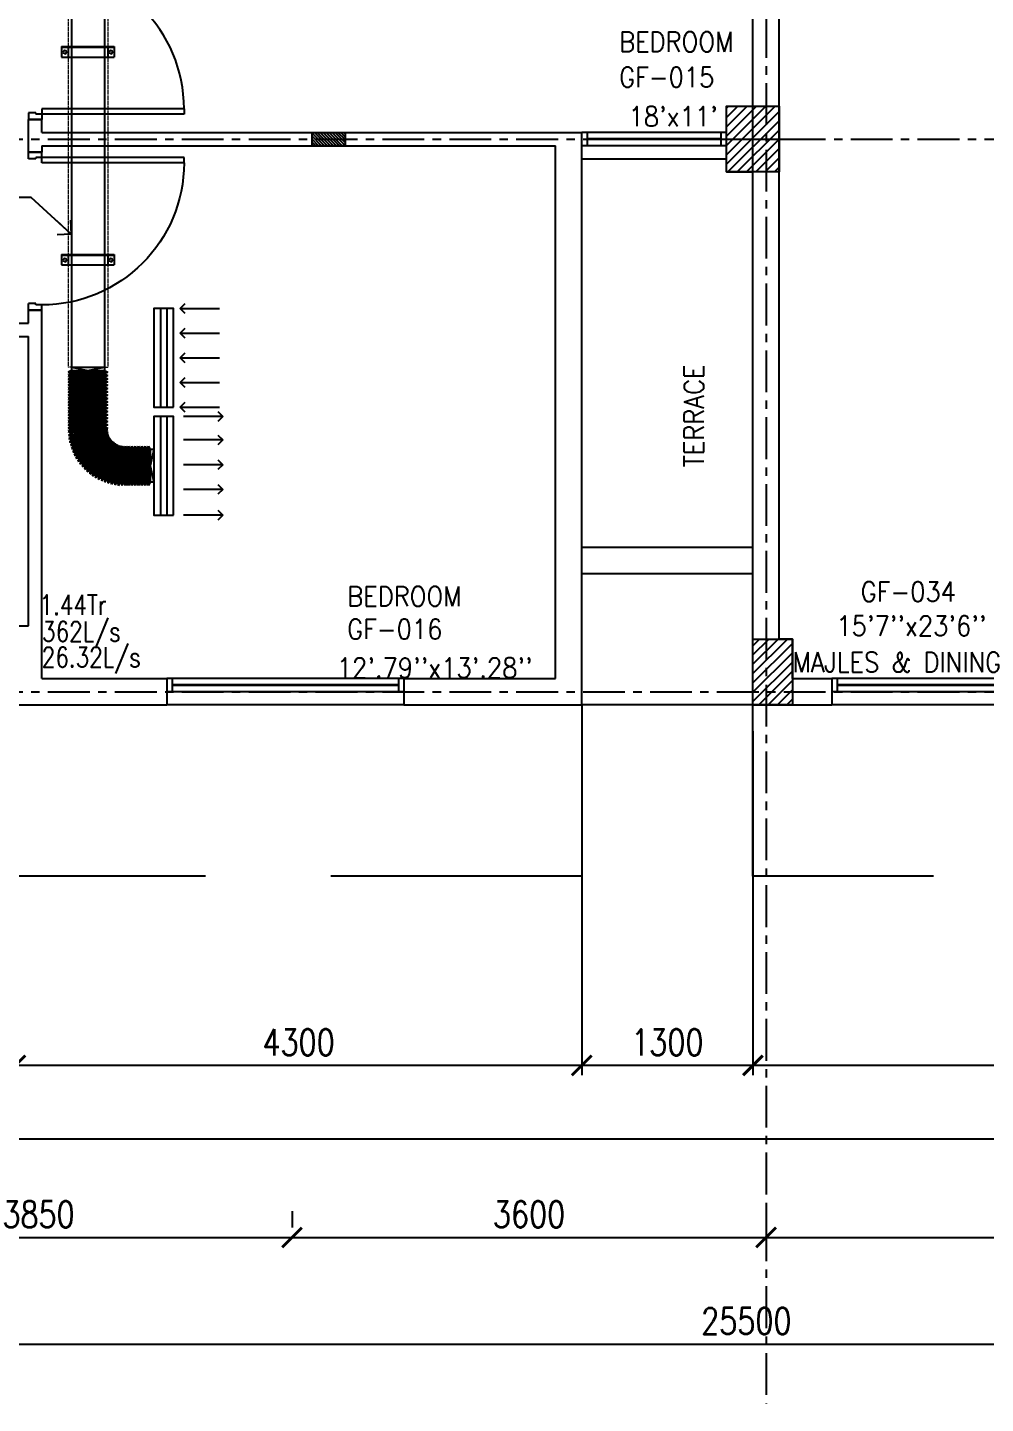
# Model space of a CAD drawing. Header units: millimetres. Extents: x -1288794 to 2153086, y -2701644 to -1428868.
# Drawn here: x 1105562 to 1112836, y -1514577 to -1504121 of the extents above; entities that cross this region are included whole.
import ezdxf

# ---------------------------------------------------------------- set-up
doc = ezdxf.new("R2010")
doc.units = ezdxf.units.MM
doc.header["$LTSCALE"] = 100
doc.header["$PDMODE"] = 34
for name, pattern in [('CENTER', [50.800000000000004, 31.75, -6.349999999999999, 6.349999999999999, -6.349999999999999]), ('DASHED2', [9.524999999999999, 6.349999999999999, -3.174999999999999]), ('HIDDEN', [9.524999999999999, 6.349999999999999, -3.174999999999999])]:
    doc.linetypes.add(name, pattern=pattern)
for name, color, linetype in [('A-ANNO-DIMS', 1, 'Continuous'), ('A-ANNO-TEXT', 8, 'Continuous'), ('A-AREA', 8, 'CENTER'), ('A-DOOR', 4, 'Continuous'), ('A-FLOR-OVHD', 4, 'DASHED2'), ('A-FLOR-SPCL', 8, 'Continuous'), ('A-GLAZ', 5, 'Continuous'), ('A-GRID', 253, 'CENTER'), ('A-WALL-FULL', 8, 'Continuous'), ('AC-HLTEXT', 100, 'Continuous'), ('AC-SAD', 3, 'Continuous'), ('AC-SAD TEXT', 3, 'Continuous'), ('AC-WALL OPENING', 1, 'Continuous'), ('M-HANGER', 30, 'Continuous'), ('RETURN GRILL RIGHT', 1, 'Continuous'), ('S-COL- HACT.', 9, 'Continuous'), ('S-COL.', 8, 'Continuous'), ('SUPPLY GRILL RIGHT', 3, 'Continuous')]:
    doc.layers.add(name, color=color, linetype=linetype)
doc.layers.add('INSULATION', color=1, linetype='Continuous', lineweight=5)
doc.styles.add('ROMANS', font='romans.shx', dxfattribs={"width": 0.8})
doc.styles.add('SIMPLEX', font='simplex.shx', dxfattribs={"width": 0.8})
doc.dimstyles.new('100 of DIM2', dxfattribs={"dimscale": 0, "dimtxt": 200, "dimasz": 150, "dimexe": 75, "dimexo": 200, "dimgap": 75, "dimtad": 1, "dimdec": 0, "dimrnd": 5, "dimzin": 0, "dimdsep": 46, "dimtxsty": 'ROMANS', "dimblk": 'ARCHTICK', "dimcen": 100, "dimclrd": 94, "dimclre": 94, "dimclrt": 2, "dimadec": 0, "dimazin": 0, "dimtfac": 1, "dimtdec": 0, "dimtofl": 0, "dimtmove": 2, "dimatfit": 3, "dimldrblk": 'OPEN90', "dimfxl": 75, "dimtolj": 1, "dimtzin": 0, "dimarcsym": 0})

# ---------------------------------------------------------------- blocks, each defined once
blk = doc.blocks.new('W-180')
for p, q in [((1800, 100.000000000007), (0, 100)), ((1800, 6.9917e-12), (0, 0)), ((40, 0), (40, 100)), ((1759.999999999854, 100.0000000000064), (1760, 7.5318e-12))]:
    blk.add_line(p, q)
at = {"linetype": 'Continuous'}
for p, q in [((1759.999999999923, 53.0000000000036), (40, 52.99999999998624)), ((1759.999999999932, 47.00000000000357), (40, 46.99999999998624))]:
    blk.add_line(p, q, dxfattribs=at)
blk = doc.blocks.new('D-120-R1')
for p, q in [((-80.00000000005821, 1180.000000000058), (-40.00000000005821, 1180.000000000058)), ((-80.00000000005821, 1180.000000000029), (-80, 100.0000000000291)), ((-40.00000000005821, 1180.000000000058), (-40, 55.0000000000291)), ((-1200, 100), (-1160, 100)), ((-1200, 100), (-1200, -5.82077e-11)), ((-1160, 100), (-1160, 54.9999999999709)), ((-1160, 54.9999999999709), (-1150, 55)), ((-1150, 55), (-1150, -5.82077e-11)), ((-80, 100.0000000000291), (0, 100.0000000000582)), ((-50, 55.0000000000291), (-40, 55.0000000000291)), ((-50, 55.0000000000291), (-50, 0)), ((-50, 0), (0, 0)), ((0, 100.0000000000582), (0, 0)), ((-1200, -5.82077e-11), (-1150, -5.82077e-11))]:
    blk.add_line(p, q)
at = {"linetype": 'Continuous'}
blk.add_arc((-80, 100.0000000000291), 1080, 90.00000000000308, 180.0000000000015, dxfattribs=at)
blk = doc.blocks.new('_ArchTick')
at = {"color": 0, "linetype": 'ByBlock', "const_width": 0.15}
blk.add_lwpolyline([(-0.5, -0.5), (0.5, 0.5)], dxfattribs=at)
blk = doc.blocks.new('*D474')
at = {"layer": 'A-ANNO-DIMS', "color": 94, "lineweight": -2, "ltscale": 3, "transparency": 16777216}
for p, q in [((1103720.559897741, -1512839.965605623), (1103720.559897741, -1513390.295915867)), ((1107570.559897741, -1513115.295915867), (1107570.559897741, -1513240.295915867)), ((1103720.559897741, -1513315.295915867), (1107570.559897741, -1513315.295915867))]:
    blk.add_line(p, q, dxfattribs=at)
at = {"layer": 'Defpoints', "color": 0, "ltscale": 3, "transparency": 16777216}
for p in [(1103720.559897741, -1512639.965605623), (1107570.559897741, -1513315.295915867), (1107570.559897741, -1513315.295915867)]:
    blk.add_point(p, dxfattribs=at)
at = {"layer": 'A-ANNO-DIMS', "color": 94, "lineweight": -2, "ltscale": 3, "transparency": 16777216, "xscale": 150, "yscale": 150, "zscale": 150, "rotation": 180}
blk.add_blockref('_ArchTick', (1103720.559897741, -1513315.295915867), dxfattribs=at)
at = {"layer": 'A-ANNO-DIMS', "color": 94, "lineweight": -2, "ltscale": 3, "transparency": 16777216, "xscale": 150, "yscale": 150, "zscale": 150}
blk.add_blockref('_ArchTick', (1107570.559897741, -1513315.295915867), dxfattribs=at)
at = {"layer": 'A-ANNO-DIMS', "color": 2, "ltscale": 3, "transparency": 16777216, "insert": (1105645.559897741, -1513140.295915867), "char_height": 200, "attachment_point": 5, "style": 'ROMANS'}
blk.add_mtext('\\A1;3850', dxfattribs=at)
blk = doc.blocks.new('_Open90')
at = {"color": 0, "linetype": 'ByBlock', "lineweight": -2}
for p, q in [((0, 0), (-1, 0)), ((-0.5, 0.5), (0, 0)), ((0, 0), (-0.5, -0.5))]:
    blk.add_line(p, q, dxfattribs=at)
blk = doc.blocks.new('*D475')
at = {"layer": 'A-ANNO-DIMS', "color": 94, "lineweight": -2, "ltscale": 3, "transparency": 16777216}
for p, q in [((1107570.559897741, -1513115.295915867), (1107570.559897741, -1513240.295915867)), ((1111170.559897741, -1513115.295915867), (1111170.559897741, -1513240.295915867)), ((1107570.559897741, -1513315.295915867), (1111170.559897741, -1513315.295915867))]:
    blk.add_line(p, q, dxfattribs=at)
at = {"layer": 'Defpoints', "color": 0, "ltscale": 3, "transparency": 16777216}
for p in [(1107570.559897741, -1513315.295915867), (1111170.559897741, -1513315.295915867), (1111170.559897741, -1513315.295915867)]:
    blk.add_point(p, dxfattribs=at)
at = {"layer": 'A-ANNO-DIMS', "color": 94, "lineweight": -2, "ltscale": 3, "transparency": 16777216, "xscale": 150, "yscale": 150, "zscale": 150, "rotation": 180}
blk.add_blockref('_ArchTick', (1107570.559897741, -1513315.295915867), dxfattribs=at)
at = {"layer": 'A-ANNO-DIMS', "color": 94, "lineweight": -2, "ltscale": 3, "transparency": 16777216, "xscale": 150, "yscale": 150, "zscale": 150}
blk.add_blockref('_ArchTick', (1111170.559897741, -1513315.295915867), dxfattribs=at)
at = {"layer": 'A-ANNO-DIMS', "color": 2, "ltscale": 3, "transparency": 16777216, "insert": (1109370.559897741, -1513140.295915867), "char_height": 200, "attachment_point": 5, "style": 'ROMANS'}
blk.add_mtext('\\A1;3600', dxfattribs=at)
blk = doc.blocks.new('*D476')
at = {"layer": 'A-ANNO-DIMS', "color": 94, "lineweight": -2, "ltscale": 3, "transparency": 16777216}
for p, q in [((1111170.559897741, -1513115.295915867), (1111170.559897741, -1513240.295915867)), ((1116120.559897742, -1513115.295915867), (1116120.559897742, -1513240.295915867)), ((1111170.559897741, -1513315.295915867), (1116120.559897742, -1513315.295915867))]:
    blk.add_line(p, q, dxfattribs=at)
at = {"layer": 'Defpoints', "color": 0, "ltscale": 3, "transparency": 16777216}
for p in [(1111170.559897741, -1513315.295915867), (1116120.559897742, -1513315.295915867), (1116120.559897742, -1513315.295915867)]:
    blk.add_point(p, dxfattribs=at)
at = {"layer": 'A-ANNO-DIMS', "color": 94, "lineweight": -2, "ltscale": 3, "transparency": 16777216, "xscale": 150, "yscale": 150, "zscale": 150, "rotation": 180}
blk.add_blockref('_ArchTick', (1111170.559897741, -1513315.295915867), dxfattribs=at)
at = {"layer": 'A-ANNO-DIMS', "color": 94, "lineweight": -2, "ltscale": 3, "transparency": 16777216, "xscale": 150, "yscale": 150, "zscale": 150}
blk.add_blockref('_ArchTick', (1116120.559897742, -1513315.295915867), dxfattribs=at)
at = {"layer": 'A-ANNO-DIMS', "color": 2, "ltscale": 3, "transparency": 16777216, "insert": (1113645.559897741, -1513140.295915867), "char_height": 200, "attachment_point": 5, "style": 'ROMANS'}
blk.add_mtext('\\A1;4950', dxfattribs=at)
blk = doc.blocks.new('*D478')
at = {"layer": 'A-ANNO-DIMS', "color": 94, "lineweight": -2, "ltscale": 3, "transparency": 16777216}
for p, q in [((1098270.559897742, -1512974.816156951), (1098270.559897742, -1514200.47677744)), ((1123770.559897742, -1512974.816156951), (1123770.559897742, -1514200.47677744)), ((1098270.559897742, -1514125.47677744), (1123770.559897742, -1514125.47677744))]:
    blk.add_line(p, q, dxfattribs=at)
at = {"layer": 'Defpoints', "color": 0, "ltscale": 3, "transparency": 16777216}
for p in [(1098270.559897742, -1512774.816156951), (1123770.559897742, -1512774.816156951), (1123770.559897742, -1514125.47677744)]:
    blk.add_point(p, dxfattribs=at)
at = {"layer": 'A-ANNO-DIMS', "color": 94, "lineweight": -2, "ltscale": 3, "transparency": 16777216, "xscale": 150, "yscale": 150, "zscale": 150, "rotation": 180}
blk.add_blockref('_ArchTick', (1098270.559897742, -1514125.47677744), dxfattribs=at)
at = {"layer": 'A-ANNO-DIMS', "color": 94, "lineweight": -2, "ltscale": 3, "transparency": 16777216, "xscale": 150, "yscale": 150, "zscale": 150}
blk.add_blockref('_ArchTick', (1123770.559897742, -1514125.47677744), dxfattribs=at)
at = {"layer": 'A-ANNO-DIMS', "color": 2, "ltscale": 3, "transparency": 16777216, "insert": (1111020.559897742, -1513950.47677744), "char_height": 200, "attachment_point": 5, "style": 'ROMANS'}
blk.add_mtext('\\A1;25500', dxfattribs=at)
blk = doc.blocks.new('*D481')
at = {"layer": 'A-ANNO-DIMS', "color": 94, "linetype": 'Continuous', "lineweight": -2, "ltscale": 3, "transparency": 16777216}
for p, q in [((1111070.559897742, -1509468.634524931), (1111070.559897742, -1512082.622828418)), ((1123870.559897742, -1509468.634524932), (1123870.559897742, -1512082.622828418)), ((1123870.559897742, -1512007.622828418), (1111070.559897742, -1512007.622828418))]:
    blk.add_line(p, q, dxfattribs=at)
at = {"layer": 'Defpoints', "color": 0, "linetype": 'Continuous', "ltscale": 3, "transparency": 16777216}
for p in [(1111070.559897742, -1509268.634524931), (1123870.559897742, -1509268.634524932), (1111070.559897742, -1512007.622828418)]:
    blk.add_point(p, dxfattribs=at)
at = {"layer": 'A-ANNO-DIMS', "color": 94, "linetype": 'Continuous', "lineweight": -2, "ltscale": 3, "transparency": 16777216, "xscale": 150, "yscale": 150, "zscale": 150, "rotation": 180}
blk.add_blockref('_ArchTick', (1111070.559897742, -1512007.622828418), dxfattribs=at)
at = {"layer": 'A-ANNO-DIMS', "color": 94, "linetype": 'Continuous', "lineweight": -2, "ltscale": 3, "transparency": 16777216, "xscale": 150, "yscale": 150, "zscale": 150}
blk.add_blockref('_ArchTick', (1123870.559897742, -1512007.622828418), dxfattribs=at)
at = {"layer": 'A-ANNO-DIMS', "color": 2, "linetype": 'Continuous', "ltscale": 3, "transparency": 16777216, "insert": (1117470.559897742, -1511832.622828418), "char_height": 200, "attachment_point": 5, "style": 'ROMANS'}
blk.add_mtext('\\A1;12800', dxfattribs=at)
blk = doc.blocks.new('*D482')
at = {"layer": 'A-ANNO-DIMS', "color": 94, "linetype": 'Continuous', "lineweight": -2, "ltscale": 3, "transparency": 16777216}
for p, q in [((1109770.55989774, -1509468.634524932), (1109770.55989774, -1512082.622828418)), ((1111070.559897742, -1509468.634524931), (1111070.559897742, -1512082.622828418)), ((1111070.559897742, -1512007.622828418), (1109770.55989774, -1512007.622828418))]:
    blk.add_line(p, q, dxfattribs=at)
at = {"layer": 'Defpoints', "color": 0, "linetype": 'Continuous', "ltscale": 3, "transparency": 16777216}
for p in [(1109770.55989774, -1509268.634524932), (1111070.559897742, -1509268.634524931), (1109770.55989774, -1512007.622828418)]:
    blk.add_point(p, dxfattribs=at)
at = {"layer": 'A-ANNO-DIMS', "color": 94, "linetype": 'Continuous', "lineweight": -2, "ltscale": 3, "transparency": 16777216, "xscale": 150, "yscale": 150, "zscale": 150, "rotation": 180}
blk.add_blockref('_ArchTick', (1109770.55989774, -1512007.622828418), dxfattribs=at)
at = {"layer": 'A-ANNO-DIMS', "color": 94, "linetype": 'Continuous', "lineweight": -2, "ltscale": 3, "transparency": 16777216, "xscale": 150, "yscale": 150, "zscale": 150}
blk.add_blockref('_ArchTick', (1111070.559897742, -1512007.622828418), dxfattribs=at)
at = {"layer": 'A-ANNO-DIMS', "color": 2, "linetype": 'Continuous', "ltscale": 3, "transparency": 16777216, "insert": (1110420.559897741, -1511832.622828418), "char_height": 200, "attachment_point": 5, "style": 'ROMANS'}
blk.add_mtext('\\A1;1300', dxfattribs=at)
blk = doc.blocks.new('*D483')
at = {"layer": 'A-ANNO-DIMS', "color": 94, "linetype": 'Continuous', "lineweight": -2, "ltscale": 3, "transparency": 16777216}
for p, q in [((1105470.559897742, -1509468.634524933), (1105470.559897742, -1512082.622828418)), ((1109770.55989774, -1509468.634524932), (1109770.55989774, -1512082.622828418)), ((1109770.55989774, -1512007.622828418), (1105470.559897742, -1512007.622828418))]:
    blk.add_line(p, q, dxfattribs=at)
at = {"layer": 'Defpoints', "color": 0, "linetype": 'Continuous', "ltscale": 3, "transparency": 16777216}
for p in [(1105470.559897742, -1509268.634524933), (1109770.55989774, -1509268.634524932), (1105470.559897742, -1512007.622828418)]:
    blk.add_point(p, dxfattribs=at)
at = {"layer": 'A-ANNO-DIMS', "color": 94, "linetype": 'Continuous', "lineweight": -2, "ltscale": 3, "transparency": 16777216, "xscale": 150, "yscale": 150, "zscale": 150, "rotation": 180}
blk.add_blockref('_ArchTick', (1105470.559897742, -1512007.622828418), dxfattribs=at)
at = {"layer": 'A-ANNO-DIMS', "color": 94, "linetype": 'Continuous', "lineweight": -2, "ltscale": 3, "transparency": 16777216, "xscale": 150, "yscale": 150, "zscale": 150}
blk.add_blockref('_ArchTick', (1109770.55989774, -1512007.622828418), dxfattribs=at)
at = {"layer": 'A-ANNO-DIMS', "color": 2, "linetype": 'Continuous', "ltscale": 3, "transparency": 16777216, "insert": (1107620.559897741, -1511832.622828418), "char_height": 200, "attachment_point": 5, "style": 'ROMANS'}
blk.add_mtext('\\A1;4300', dxfattribs=at)
blk = doc.blocks.new('*U437')
at = {"layer": 'AC-SAD'}
for p, q in [((-25.00000000023286, 250.0000000001164), (-12.50000000023286, 275.0000000001164)), ((-25.00000000023283, -3.061616997896896e-15), (-25.00000000023286, 250.0000000001164)), ((-12.50000000023283, -25), (-12.50000000023286, 275.0000000001164)), ((-12.50000000023286, 275.0000000001164), (-2.328612598238483e-10, 250.0000000001164)), ((-2.328306436538696e-10, -2.851353024941294e-26), (-2.328612598238483e-10, 250.0000000001164)), ((-25.00000000023283, -3.061616997896896e-15), (-12.50000000023283, -25)), ((-12.50000000023283, -25), (-2.328306436538696e-10, -2.851353024941294e-26))]:
    blk.add_line(p, q, dxfattribs=at)
blk = doc.blocks.new('*U438')
at = {"layer": 'AC-SAD', "color": 0, "linetype": 'ByBlock', "lineweight": -2, "transparency": 16777216}
for p, rotation in [((1105896.340893462, -1507201.726088161), 273.5809862195675), ((1105895.559897742, -1507176.742361024), 270), ((1105898.68083085, -1507226.612254379), 277.1619724391347), ((1105902.570572502, -1507251.303679729), 280.7429586587023), ((1105907.994929058, -1507275.703944726), 284.3239448782699), ((1105914.932718523, -1507299.717766857), 287.9049310978373), ((1105923.356848977, -1507323.251372659), 291.485917317405), ((1105933.234424372, -1507346.212863906), 295.0669035369727), ((1105944.526872986, -1507368.512576466), 298.6478897565401), ((1105957.19009805, -1507390.063430439), 302.2288759761078), ((1105971.17464994, -1507410.781270201), 305.8098621956752), ((1105986.425919281, -1507430.585193031), 309.3908484152428), ((1106002.884350193, -1507449.397865034), 312.9718346348104), ((1106020.485672854, -1507467.145823129), 316.552820854378), ((1106039.161154477, -1507483.759761919), 320.1338070739455), ((1106058.837867705, -1507499.174804329), 323.7147932935132), ((1106079.438975395, -1507513.330754948), 327.2957795130807), ((1106100.884030662, -1507526.172335091), 330.8767657326483), ((1106123.089291023, -1507537.649398664), 334.457751952216), ((1106145.968045412, -1507547.717127978), 338.0387381717838), ((1106169.430952784, -1507556.336208767), 341.6197243913513), ((1106193.386390987, -1507563.472983703), 345.2007106109189), ((1106217.740814547, -1507569.099583834), 348.7816968304863), ((1106242.399119961, -1507573.194037406), 352.3626830500538), ((1106267.265017075, -1507575.740355666), 355.9436692696212), ((1106292.241405093, -1507576.728595296), 359.5246554891889)]:
    blk.add_blockref('*U437', p, dxfattribs=dict(at, rotation=rotation))
blk = doc.blocks.new('*U427')
at = {"linetype": 'Continuous'}
for p, q in [((-37.50000000000024, -183.2341451146612), (-37.49999999999302, 216.7658548852778)), ((42.49999999999971, 216.7658548852778), (-37.50000000000029, 216.7658548852778)), ((37.49999999999976, -183.2341451146631), (37.50000000000699, 216.7658548852778)), ((42.49999999999976, -183.2341451146631), (42.50000000000698, 216.7658548852778)), ((42.49999999999994, 166.7658548852778), (-37.50000000000006, 166.7658548852778)), ((42.49999999999246, -133.2341451146631), (-37.50000000000752, -133.2341451146612)), ((42.49999999999246, -183.2341451146631), (-37.50000000000752, -183.2341451146612))]:
    blk.add_line(p, q, dxfattribs=at)
for centre in [(-2.930988785010413e-13, 191.7658548852778), (-7.521581333047086e-12, -158.2341451146631)]:
    blk.add_circle(centre, 12.5, dxfattribs=at)
blk = doc.blocks.new('*U425')
at = {"linetype": 'Continuous'}
for p, q in [((-37.50000000000024, -175.2235945961411), (-37.49999999999302, 224.776405403798)), ((42.49999999999971, 224.776405403798), (-37.50000000000029, 224.776405403798)), ((37.49999999999976, -175.223594596143), (37.50000000000699, 224.776405403798)), ((42.49999999999976, -175.223594596143), (42.50000000000698, 224.776405403798)), ((42.49999999999994, 174.776405403798), (-37.50000000000006, 174.776405403798)), ((42.49999999999246, -125.223594596143), (-37.50000000000752, -125.2235945961411)), ((42.49999999999246, -175.223594596143), (-37.50000000000752, -175.2235945961411))]:
    blk.add_line(p, q, dxfattribs=at)
for centre in [(-2.886579864025407e-13, 199.776405403798), (-7.517140440948585e-12, -150.223594596143)]:
    blk.add_circle(centre, 12.5, dxfattribs=at)
blk = doc.blocks.new('SUPPLY GRILL RIGHT')
at = {"layer": 'SUPPLY GRILL RIGHT'}
for p, q in [((375, 25), (-375, 25)), ((375, -25), (375, 25)), ((375, -25), (-375, -25)), ((375, -75), (375, -25))]:
    blk.add_line(p, q, dxfattribs=at)
blk.add_lwpolyline([(-375, -75), (375, -75), (375, 75), (-375, 75)], close=True, dxfattribs=at)
for points in [[(-375, -450), (-375, -150)], [(-178.5, -450), (-178.5, -150)], [(9, -450), (9, -150)], [(196.5, -450), (196.5, -150)], [(375, -450), (375, -150)]]:
    blk.add_leader(points, dimstyle='100 of DIM2', override={"dimscale": 1, "dimasz": 75, "dimtad": 0, "dimclrd": 0, "dimfxl": 0.2}, dxfattribs=at)
blk = doc.blocks.new('RETURN GRILL RIGHT')
at = {"layer": 'RETURN GRILL RIGHT'}
for p, q in [((375, 25), (-375, 25)), ((375, -25), (-375, -25))]:
    blk.add_line(p, q, dxfattribs=at)
blk.add_lwpolyline([(-375, -75), (375, -75), (375, 75), (-375, 75)], close=True, dxfattribs=at)
for points in [[(-375, -125), (-375, -425)], [(-187.5, -125), (-187.5, -425)], [(0, -125), (0, -425)], [(187.5, -125), (187.5, -425)], [(375, -125), (375, -425)]]:
    blk.add_leader(points, dimstyle='100 of DIM2', override={"dimscale": 1, "dimasz": 75, "dimtad": 0, "dimclrd": 0, "dimfxl": 0.2}, dxfattribs=at)

msp = doc.modelspace()

# ---------------------------------------------------------------- hatches: boundary and pattern name
at = {"layer": 'AC-WALL OPENING', "linetype": 'ByBlock'}
h = msp.add_hatch(dxfattribs=at)
h.set_pattern_fill('ANSI31', color=256, scale=5, angle=-90.00000000000001, style=0)
h.set_pattern_definition([(315, (2699693.754476595, -1442978.634524933), (11.22532015133644, 11.22532015133644), [])])
h.paths.add_polyline_path([(1107723.754476594, -1504918.634524932), (1107723.754476595, -1505018.634524933), (1107973.754476594, -1505018.634524933), (1107973.754476594, -1504918.634524933)])
at = {"layer": 'S-COL- HACT.', "linetype": 'Continuous', "ltscale": 3}
h = msp.add_hatch(dxfattribs=at)
h.set_pattern_fill('ANSI31', color=256, scale=400, style=0)
h.set_pattern_definition([(45, (2220225.74299736, -1109556.6492245), (-35.35533905932737, 35.35533905932738), [])])
h.paths.add_polyline_path([(1111270.559897741, -1504718.634524913), (1111270.559897742, -1505218.634524913), (1110870.559897742, -1505218.634524914), (1110870.559897741, -1504718.634524914)])
h = msp.add_hatch(dxfattribs=at)
h.set_pattern_fill('ANSI31', color=256, scale=400, style=0)
h.set_pattern_definition([(45, (1340765.746594917, -1509993.415249255), (-35.35533905932737, 35.35533905932738), [])])
h.paths.add_polyline_path([(1111370.55989774, -1508768.634524963), (1111370.55989774, -1509268.634524963), (1111070.55989774, -1509268.634524963), (1111070.55989774, -1508768.634524963)])

# ---------------------------------------------------------------- linework, layer by layer
at = {"layer": 'A-AREA', "ltscale": 15}
msp.add_line((1125970.559897742, -1512568.634524933), (1090870.559897742, -1512568.634524933), dxfattribs=at)
at = {"layer": 'A-FLOR-OVHD', "ltscale": 3}
msp.add_lwpolyline([(1123870.559897742, -1509268.634524932), (1123870.559897742, -1510568.634524932), (1111070.55989774, -1510568.634524933), (1111070.55989774, -1509268.634524932), (1109770.55989774, -1509268.634524932), (1109770.559897741, -1510568.634524932), (1105470.55989774, -1510568.634524933), (1105470.55989774, -1510168.634524932), (1103870.55989774, -1510168.634524932), (1103870.55989774, -1510568.634524932), (1096870.559897743, -1510568.634524933), (1096870.559897742, -1500918.634524894), (1095870.559897741, -1500918.634524894), (1095870.559897741, -1496418.634524863)], dxfattribs=at)
msp.add_lwpolyline([(1123870.559897742, -1509268.634524932), (1123870.559897742, -1510568.634524932), (1111070.55989774, -1510568.634524933), (1111070.55989774, -1509268.634524932), (1109770.55989774, -1509268.634524932), (1109770.559897741, -1510568.634524932), (1105470.55989774, -1510568.634524933), (1105470.55989774, -1510168.634524932), (1103870.55989774, -1510168.634524932), (1103870.55989774, -1510568.634524932), (1096870.559897743, -1510568.634524933), (1096870.559897742, -1500918.634524894), (1095870.559897741, -1500918.634524894), (1095870.559897741, -1496418.634524863)], dxfattribs=at)
at = {"layer": 'A-FLOR-SPCL', "ltscale": 3}
for p, q in [((1109770.559897742, -1508068.634524932), (1111070.559897742, -1508068.634524932)), ((1109770.559897742, -1508268.634524931), (1111070.559897742, -1508268.634524931))]:
    msp.add_line(p, q, dxfattribs=at)
at = {"layer": 'A-GLAZ'}
for p, q in [((1110870.559897742, -1504918.634524932), (1109770.559897742, -1504918.634524932)), ((1109810.559897742, -1504918.634524932), (1109810.559897742, -1505018.634524932)), ((1110830.559897741, -1505018.634524932), (1110830.559897742, -1504918.634524932)), ((1110870.559897742, -1505018.634524932), (1109770.559897742, -1505018.634524932))]:
    msp.add_line(p, q, dxfattribs=at)
at = {"layer": 'A-GLAZ', "linetype": 'Continuous'}
for p, q in [((1110830.559897741, -1504965.634524932), (1109810.559897742, -1504965.634524932)), ((1110830.559897741, -1504971.634524932), (1109810.559897742, -1504971.634524932))]:
    msp.add_line(p, q, dxfattribs=at)
at = {"layer": 'A-GLAZ', "ltscale": 3}
for p, q in [((1109770.559897742, -1505118.634524932), (1110870.559897742, -1505118.634524932)), ((1108420.559897742, -1509268.634524933), (1106620.559897742, -1509268.634524934)), ((1113470.559897742, -1509268.634524931), (1111670.559897742, -1509268.634524931))]:
    msp.add_line(p, q, dxfattribs=at)
at = {"layer": 'A-GRID', "ltscale": 0.1}
for p, q in [((1111170.559897741, -1466442.619941899), (1111170.559897741, -1514576.979935919)), ((1086413.345047329, -1504968.634524933), (1129952.937141444, -1504968.634524933)), ((1086413.345047329, -1509168.634524933), (1129952.937141445, -1509168.634524933))]:
    msp.add_line(p, q, dxfattribs=at)
at = {"layer": 'A-WALL-FULL', "ltscale": 3}
for p, q in [((1111070.559897742, -1504718.634524945), (1111070.559897742, -1501618.634524879)), ((1111270.559897742, -1508768.634524932), (1111270.559897742, -1501868.634524933)), ((1110870.559897741, -1504718.634524945), (1111070.559897742, -1504718.634524945)), ((1110870.559897742, -1505218.634524945), (1110870.559897741, -1504718.634524945)), ((1105570.559897742, -1504818.634524933), (1105670.559897742, -1504818.634524932)), ((1105570.559897742, -1505068.634524932), (1105570.559897742, -1504818.634524933)), ((1105670.559897742, -1504918.634524932), (1105670.559897742, -1504818.634524932)), ((1105670.559897742, -1504918.634524932), (1109770.559897742, -1504918.634524932)), ((1109770.559897742, -1505118.634524932), (1109770.559897742, -1504918.634524932)), ((1105570.559897742, -1505068.634524932), (1105670.559897742, -1505068.634524932)), ((1105670.559897742, -1505018.634524932), (1109570.559897742, -1505018.634524932)), ((1105670.559897742, -1505018.634524932), (1105670.559897742, -1505068.634524932)), ((1109570.559897742, -1509068.634524932), (1109570.559897742, -1505018.634524932)), ((1109770.559897742, -1505118.634524932), (1109770.559897742, -1505118.634524932)), ((1109770.559897742, -1509268.634524932), (1109770.559897742, -1505118.634524932)), ((1110870.559897742, -1505218.634524945), (1111070.559897742, -1505218.634524945)), ((1111070.559897742, -1509268.634524933), (1111070.559897742, -1505218.634524945)), ((1105570.559897742, -1506268.634524932), (1105670.559897742, -1506268.634524932)), ((1105570.559897742, -1506368.634524933), (1105570.559897742, -1506268.634524932)), ((1105670.559897742, -1509068.634524932), (1105670.559897742, -1506268.634524932)), ((1105470.559897742, -1506368.634524933), (1105570.559897742, -1506368.634524933)), ((1105470.559897742, -1506468.634524933), (1105570.559897742, -1506468.634524933)), ((1105570.559897742, -1508668.634524932), (1105570.559897742, -1506468.634524933)), ((1104970.559897742, -1508668.634524932), (1105570.559897742, -1508668.634524932)), ((1105670.559897742, -1509068.634524932), (1106620.559897742, -1509068.634524932)), ((1106620.559897742, -1509068.634524932), (1106620.559897742, -1509268.634524932)), ((1108420.559897742, -1509068.634524932), (1109570.559897742, -1509068.634524932)), ((1108420.559897742, -1509068.634524932), (1108420.559897742, -1509268.634524932)), ((1111370.55989774, -1509068.634524994), (1111670.559897742, -1509068.634524932)), ((1111670.559897742, -1509068.634524931), (1111670.559897742, -1509268.634524931)), ((1105470.559897742, -1509268.634524932), (1106620.559897742, -1509268.634524932)), ((1108420.559897742, -1509268.634524932), (1109770.559897742, -1509268.634524932)), ((1111070.559897742, -1509268.634524932), (1111670.559897742, -1509268.634524932))]:
    msp.add_line(p, q, dxfattribs=at)
at = {"layer": 'A-WALL-FULL', "linetype": 'Continuous', "ltscale": 3}
for p, q in [((1111370.55989774, -1508768.634524963), (1111270.55989774, -1508768.634524932)), ((1111370.55989774, -1509068.634524994), (1111370.55989774, -1508768.634524963))]:
    msp.add_line(p, q, dxfattribs=at)
at = {"layer": 'AC-HLTEXT'}
for p, q in [((1111070.559897742, -1505218.634524913), (1111070.559897742, -1504621.950627381)), ((1110870.559897742, -1504968.634524913), (1111557.828555533, -1504968.634524913))]:
    msp.add_line(p, q, dxfattribs=at)
at = {"layer": 'AC-SAD'}
for p, q in [((1105895.559897742, -1502568.634524789), (1105895.559897742, -1507176.742361024)), ((1106145.559897742, -1502568.634524789), (1106145.559897742, -1507176.742361024)), ((1105895.559897742, -1506726.742361024), (1105870.559897742, -1506739.242361024)), ((1105870.559897742, -1506739.242361024), (1106170.559897742, -1506739.242361024)), ((1105870.559897742, -1506739.242361024), (1105895.559897742, -1506751.742361024)), ((1105895.559897742, -1506701.742361024), (1106145.559897742, -1506701.742361024)), ((1105895.559897742, -1506701.742361024), (1106020.559897742, -1506726.742361024)), ((1105895.559897742, -1506726.742361024), (1106145.559897742, -1506726.742361024)), ((1106020.559897742, -1506726.742361024), (1106145.559897742, -1506701.742361024)), ((1106145.559897742, -1506726.742361024), (1106170.559897742, -1506739.242361024)), ((1106170.559897742, -1506739.242361024), (1106145.559897742, -1506751.742361024)), ((1105895.559897742, -1506751.742361024), (1105870.559897742, -1506764.242361024)), ((1105870.559897742, -1506764.242361024), (1106170.559897742, -1506764.242361024)), ((1105870.559897742, -1506764.242361024), (1105895.559897742, -1506776.742361024)), ((1105895.559897742, -1506776.742361024), (1105870.559897742, -1506789.242361024)), ((1105870.559897742, -1506789.242361024), (1106170.559897742, -1506789.242361024)), ((1105870.559897742, -1506789.242361024), (1105895.559897742, -1506801.742361024)), ((1105895.559897742, -1506801.742361024), (1105870.559897742, -1506814.242361024)), ((1105870.559897742, -1506814.242361024), (1106170.559897742, -1506814.242361024)), ((1105870.559897742, -1506814.242361024), (1105895.559897742, -1506826.742361024)), ((1105895.559897742, -1506826.742361024), (1105870.559897742, -1506839.242361024)), ((1105870.559897742, -1506839.242361024), (1106170.559897742, -1506839.242361024)), ((1105870.559897742, -1506839.242361024), (1105895.559897742, -1506851.742361024)), ((1105895.559897742, -1506751.742361024), (1106145.559897742, -1506751.742361024)), ((1105895.559897742, -1506776.742361024), (1106145.559897742, -1506776.742361024)), ((1105895.559897742, -1506801.742361024), (1106145.559897742, -1506801.742361024)), ((1105895.559897742, -1506826.742361024), (1106145.559897742, -1506826.742361024)), ((1106145.559897742, -1506751.742361024), (1106170.559897742, -1506764.242361024)), ((1106170.559897742, -1506764.242361024), (1106145.559897742, -1506776.742361024)), ((1106145.559897742, -1506776.742361024), (1106170.559897742, -1506789.242361024)), ((1106170.559897742, -1506789.242361024), (1106145.559897742, -1506801.742361024)), ((1106145.559897742, -1506801.742361024), (1106170.559897742, -1506814.242361024)), ((1106170.559897742, -1506814.242361024), (1106145.559897742, -1506826.742361024)), ((1106145.559897742, -1506826.742361024), (1106170.559897742, -1506839.242361024)), ((1106170.559897742, -1506839.242361024), (1106145.559897742, -1506851.742361024)), ((1105895.559897742, -1506851.742361024), (1105870.559897742, -1506864.242361024)), ((1105870.559897742, -1506864.242361024), (1106170.559897742, -1506864.242361024)), ((1105870.559897742, -1506864.242361024), (1105895.559897742, -1506876.742361024)), ((1105895.559897742, -1506876.742361024), (1105870.559897742, -1506889.242361024)), ((1105870.559897742, -1506889.242361024), (1106170.559897742, -1506889.242361024)), ((1105870.559897742, -1506889.242361024), (1105895.559897742, -1506901.742361024)), ((1105895.559897742, -1506901.742361024), (1105870.559897742, -1506914.242361024)), ((1105870.559897742, -1506914.242361024), (1106170.559897742, -1506914.242361024)), ((1105870.559897742, -1506914.242361024), (1105895.559897742, -1506926.742361024)), ((1105895.559897742, -1506926.742361024), (1105870.559897742, -1506939.242361024)), ((1105870.559897742, -1506939.242361024), (1106170.559897742, -1506939.242361024)), ((1105870.559897742, -1506939.242361024), (1105895.559897742, -1506951.742361024)), ((1105895.559897742, -1506951.742361024), (1105870.559897742, -1506964.242361024)), ((1105895.559897742, -1506851.742361024), (1106145.559897742, -1506851.742361024)), ((1105895.559897742, -1506876.742361024), (1106145.559897742, -1506876.742361024)), ((1105895.559897742, -1506901.742361024), (1106145.559897742, -1506901.742361024)), ((1105895.559897742, -1506926.742361024), (1106145.559897742, -1506926.742361024)), ((1105895.559897742, -1506951.742361024), (1106145.559897742, -1506951.742361024)), ((1106145.559897742, -1506851.742361024), (1106170.559897742, -1506864.242361024)), ((1106170.559897742, -1506864.242361024), (1106145.559897742, -1506876.742361024)), ((1106145.559897742, -1506876.742361024), (1106170.559897742, -1506889.242361024)), ((1106170.559897742, -1506889.242361024), (1106145.559897742, -1506901.742361024)), ((1106145.559897742, -1506901.742361024), (1106170.559897742, -1506914.242361024)), ((1106170.559897742, -1506914.242361024), (1106145.559897742, -1506926.742361024)), ((1106145.559897742, -1506926.742361024), (1106170.559897742, -1506939.242361024)), ((1106170.559897742, -1506939.242361024), (1106145.559897742, -1506951.742361024)), ((1106145.559897742, -1506951.742361024), (1106170.559897742, -1506964.242361024)), ((1105870.559897742, -1506964.242361024), (1106170.559897742, -1506964.242361024)), ((1105870.559897742, -1506964.242361024), (1105895.559897742, -1506976.742361024)), ((1105895.559897742, -1506976.742361024), (1105870.559897742, -1506989.242361024)), ((1105870.559897742, -1506989.242361024), (1106170.559897742, -1506989.242361024)), ((1105870.559897742, -1506989.242361024), (1105895.559897742, -1507001.742361024)), ((1105895.559897742, -1507001.742361024), (1105870.559897742, -1507014.242361024)), ((1105870.559897742, -1507014.242361024), (1106170.559897742, -1507014.242361024)), ((1105870.559897742, -1507014.242361024), (1105895.559897742, -1507026.742361024)), ((1105895.559897742, -1507026.742361024), (1105870.559897742, -1507039.242361024)), ((1105870.559897742, -1507039.242361024), (1106170.559897742, -1507039.242361024)), ((1105870.559897742, -1507039.242361024), (1105895.559897742, -1507051.742361024)), ((1105895.559897742, -1507051.742361024), (1105870.559897742, -1507064.242361024)), ((1105895.559897742, -1506976.742361024), (1106145.559897742, -1506976.742361024)), ((1105895.559897742, -1507001.742361024), (1106145.559897742, -1507001.742361024)), ((1105895.559897742, -1507026.742361024), (1106145.559897742, -1507026.742361024)), ((1105895.559897742, -1507051.742361024), (1106145.559897742, -1507051.742361024)), ((1106170.559897742, -1506964.242361024), (1106145.559897742, -1506976.742361024)), ((1106145.559897742, -1506976.742361024), (1106170.559897742, -1506989.242361024)), ((1106170.559897742, -1506989.242361024), (1106145.559897742, -1507001.742361024)), ((1106145.559897742, -1507001.742361024), (1106170.559897742, -1507014.242361024)), ((1106170.559897742, -1507014.242361024), (1106145.559897742, -1507026.742361024)), ((1106145.559897742, -1507026.742361024), (1106170.559897742, -1507039.242361024)), ((1106170.559897742, -1507039.242361024), (1106145.559897742, -1507051.742361024)), ((1106145.559897742, -1507051.742361024), (1106170.559897742, -1507064.242361024)), ((1105870.559897742, -1507064.242361024), (1106170.559897742, -1507064.242361024)), ((1105870.559897742, -1507064.242361024), (1105895.559897742, -1507076.742361024)), ((1105895.559897742, -1507076.742361024), (1105870.559897742, -1507089.242361024)), ((1105870.559897742, -1507089.242361024), (1106170.559897742, -1507089.242361024)), ((1105870.559897742, -1507089.242361024), (1105895.559897742, -1507101.742361024)), ((1105895.559897742, -1507101.742361024), (1105870.559897742, -1507114.242361024)), ((1105870.559897742, -1507114.242361024), (1106170.559897742, -1507114.242361024)), ((1105870.559897742, -1507114.242361024), (1105895.559897742, -1507126.742361024)), ((1105895.559897742, -1507126.742361024), (1105870.559897742, -1507139.242361024)), ((1105870.559897742, -1507139.242361024), (1106170.559897742, -1507139.242361024)), ((1105870.559897742, -1507139.242361024), (1105895.559897742, -1507151.742361024)), ((1105895.559897742, -1507076.742361024), (1106145.559897742, -1507076.742361024)), ((1105895.559897742, -1507101.742361024), (1106145.559897742, -1507101.742361024)), ((1105895.559897742, -1507126.742361024), (1106145.559897742, -1507126.742361024)), ((1106170.559897742, -1507064.242361024), (1106145.559897742, -1507076.742361024)), ((1106145.559897742, -1507076.742361024), (1106170.559897742, -1507089.242361024)), ((1106170.559897742, -1507089.242361024), (1106145.559897742, -1507101.742361024)), ((1106145.559897742, -1507101.742361024), (1106170.559897742, -1507114.242361024)), ((1106170.559897742, -1507114.242361024), (1106145.559897742, -1507126.742361024)), ((1106145.559897742, -1507126.742361024), (1106170.559897742, -1507139.242361024)), ((1106170.559897742, -1507139.242361024), (1106145.559897742, -1507151.742361024)), ((1106292.241405092, -1507326.728595295), (1106304.741405092, -1507301.728595295)), ((1106292.241405092, -1507326.728595295), (1106292.241405092, -1507576.728595296)), ((1106520.559897742, -1507326.742361024), (1106295.559897742, -1507326.742361024)), ((1106304.741405092, -1507301.728595295), (1106304.741405092, -1507601.728595296)), ((1106304.741405092, -1507301.728595295), (1106317.241405092, -1507326.728595295)), ((1106317.241405092, -1507326.728595295), (1106329.741405092, -1507301.728595295)), ((1106317.241405092, -1507326.728595295), (1106317.241405092, -1507576.728595296)), ((1106329.741405092, -1507301.728595295), (1106329.741405092, -1507601.728595296)), ((1106329.741405092, -1507301.728595295), (1106342.241405092, -1507326.728595295)), ((1106342.241405092, -1507326.728595295), (1106354.741405092, -1507301.728595295)), ((1106342.241405092, -1507326.728595295), (1106342.241405092, -1507576.728595296)), ((1106354.741405092, -1507301.728595295), (1106354.741405092, -1507601.728595296)), ((1106354.741405092, -1507301.728595295), (1106367.241405092, -1507326.728595295)), ((1106367.241405092, -1507326.728595295), (1106379.741405092, -1507301.728595295)), ((1106367.241405092, -1507326.728595295), (1106367.241405092, -1507576.728595296)), ((1106379.741405092, -1507301.728595295), (1106379.741405092, -1507601.728595296)), ((1106379.741405092, -1507301.728595295), (1106392.241405092, -1507326.728595295)), ((1106392.241405092, -1507326.728595295), (1106404.741405092, -1507301.728595295)), ((1106392.241405092, -1507326.728595295), (1106392.241405092, -1507576.728595296)), ((1106404.741405092, -1507301.728595295), (1106404.741405092, -1507601.728595296)), ((1106404.741405092, -1507301.728595295), (1106417.241405092, -1507326.728595295)), ((1106417.241405092, -1507326.728595295), (1106429.741405092, -1507301.728595295)), ((1106417.241405092, -1507326.728595295), (1106417.241405092, -1507576.728595296)), ((1106429.741405092, -1507301.728595295), (1106429.741405092, -1507601.728595296)), ((1106429.741405092, -1507301.728595295), (1106442.241405092, -1507326.728595295)), ((1106442.241405092, -1507326.728595295), (1106454.741405092, -1507301.728595295)), ((1106442.241405092, -1507326.728595295), (1106442.241405092, -1507576.728595296)), ((1106454.741405092, -1507301.728595295), (1106454.741405092, -1507601.728595296)), ((1106454.741405092, -1507301.728595295), (1106467.241405092, -1507326.728595295)), ((1106467.241405092, -1507326.728595295), (1106479.741405092, -1507301.728595295)), ((1106467.241405092, -1507326.728595295), (1106467.241405092, -1507576.728595296)), ((1106479.741405092, -1507301.728595295), (1106479.741405092, -1507601.728595296)), ((1106479.741405092, -1507301.728595295), (1106492.241405092, -1507326.728595295)), ((1106492.241405092, -1507326.728595295), (1106492.241405092, -1507576.728595296)), ((1106520.559897742, -1507326.742361024), (1106492.241405092, -1507451.728595295)), ((1106492.241405092, -1507451.728595295), (1106520.559897742, -1507576.742361024)), ((1106304.741405092, -1507601.728595296), (1106292.241405092, -1507576.728595296)), ((1106520.559897742, -1507576.742361024), (1106295.559897742, -1507576.742361024)), ((1106317.241405092, -1507576.728595296), (1106304.741405092, -1507601.728595296)), ((1106329.741405092, -1507601.728595296), (1106317.241405092, -1507576.728595296)), ((1106342.241405092, -1507576.728595296), (1106329.741405092, -1507601.728595296)), ((1106354.741405092, -1507601.728595296), (1106342.241405092, -1507576.728595296)), ((1106367.241405092, -1507576.728595296), (1106354.741405092, -1507601.728595296)), ((1106379.741405092, -1507601.728595296), (1106367.241405092, -1507576.728595296)), ((1106392.241405092, -1507576.728595296), (1106379.741405092, -1507601.728595296)), ((1106404.741405092, -1507601.728595296), (1106392.241405092, -1507576.728595296)), ((1106417.241405092, -1507576.728595296), (1106404.741405092, -1507601.728595296)), ((1106429.741405092, -1507601.728595296), (1106417.241405092, -1507576.728595296)), ((1106442.241405092, -1507576.728595296), (1106429.741405092, -1507601.728595296)), ((1106454.741405092, -1507601.728595296), (1106442.241405092, -1507576.728595296)), ((1106467.241405092, -1507576.728595296), (1106454.741405092, -1507601.728595296)), ((1106479.741405092, -1507601.728595296), (1106467.241405092, -1507576.728595296)), ((1106492.241405092, -1507576.728595296), (1106479.741405092, -1507601.728595296))]:
    msp.add_line(p, q, dxfattribs=at)
for radius in [400, 150]:
    msp.add_arc((1106295.559897742, -1507176.742361024), radius, 180, 270, dxfattribs=at)
at = {"layer": 'AC-SAD TEXT'}
for p, q in [((1111070.559897742, -1505218.634524913), (1111070.559897742, -1504621.950627381)), ((1110870.559897742, -1504968.634524913), (1111557.828555533, -1504968.634524913))]:
    msp.add_line(p, q, dxfattribs=at)
at = {"layer": 'AC-WALL OPENING', "linetype": 'ByBlock'}
msp.add_lwpolyline([(1107973.754476594, -1504918.634524932), (1107973.754476594, -1505018.634524933), (1107723.754476594, -1505018.634524933), (1107723.754476594, -1504918.634524932)], close=True, dxfattribs=at)
at = {"layer": 'INSULATION', "linetype": 'HIDDEN', "ltscale": 0.01}
for p, q in [((1105870.559897742, -1502571.712165429), (1105870.559897742, -1506701.742361024)), ((1106170.559897742, -1502571.712165429), (1106170.559897742, -1506701.742361024)), ((1105895.559897742, -1506701.742361024), (1105870.559897742, -1506701.742361024)), ((1106145.559897742, -1506701.742361024), (1106170.559897742, -1506701.742361024))]:
    msp.add_line(p, q, dxfattribs=at)
at = {"layer": 'S-COL.', "linetype": 'Continuous', "ltscale": 3}
for points in [[(1111270.559897741, -1504718.634524945), (1111270.559897742, -1505218.634524945), (1110870.559897742, -1505218.634524945), (1110870.559897741, -1504718.634524945)], [(1111270.559897741, -1504718.634524913), (1111270.559897742, -1505218.634524913), (1110870.559897742, -1505218.634524913), (1110870.559897741, -1504718.634524913)], [(1111270.559897741, -1504718.634524913), (1111270.559897742, -1505218.634524913), (1110870.559897742, -1505218.634524914), (1110870.559897741, -1504718.634524914)], [(1111070.55989774, -1509268.634524931), (1111070.55989774, -1508768.634524931), (1111370.55989774, -1508768.634524931), (1111370.55989774, -1509268.634524931)], [(1111070.55989774, -1509268.6345249), (1111070.55989774, -1508768.6345249), (1111370.55989774, -1508768.634524899), (1111370.55989774, -1509268.6345249)], [(1111070.55989774, -1509268.6345249), (1111070.55989774, -1508768.6345249), (1111370.55989774, -1508768.6345249), (1111370.55989774, -1509268.6345249)], [(1111370.55989774, -1508768.634524963), (1111370.55989774, -1509268.634524963), (1111070.55989774, -1509268.634524963), (1111070.55989774, -1508768.634524963)]]:
    msp.add_lwpolyline(points, close=True, dxfattribs=at)

# ---------------------------------------------------------------- block references
at = {"layer": 'A-DOOR', "ltscale": 3, "rotation": 270}
msp.add_blockref('D-120-R1', (1105570.559897742, -1504818.634524932), dxfattribs=at)
at = {"layer": 'A-DOOR', "ltscale": 3, "xscale": -1, "rotation": 270}
msp.add_blockref('D-120-R1', (1105570.559897742, -1505068.634524932), dxfattribs=at)
at = {"layer": 'A-GLAZ', "ltscale": 3, "xscale": -1, "rotation": 180}
for p in [(1106620.559897742, -1509068.634524933), (1111670.559897742, -1509068.63452493)]:
    msp.add_blockref('W-180', p, dxfattribs=at)
at = {"layer": 'AC-SAD'}
msp.add_blockref('*U438', (0, 0), dxfattribs=at)
at = {"layer": 'M-HANGER', "xscale": -1, "rotation": 270}
for name, p in [('*U427', (1106003.794042857, -1504307.68350868)), ('*U425', (1105995.783492338, -1505887.68350868))]:
    msp.add_blockref(name, p, dxfattribs=at)
at = {"layer": 'RETURN GRILL RIGHT', "rotation": 89.99999999999999}
msp.add_blockref('RETURN GRILL RIGHT', (1106595.559897742, -1506630.466776791), dxfattribs=at)
at = {"layer": 'SUPPLY GRILL RIGHT', "rotation": 89.99999999999999}
msp.add_blockref('SUPPLY GRILL RIGHT', (1106595.559897742, -1507451.742361024), dxfattribs=at)

# ---------------------------------------------------------------- texts
at = {"layer": 'A-ANNO-TEXT', "style": 'ROMANS', "width": 0.9}
for s, p in [('BEDROOM', (1110054.367583014, -1504304.50210046)), ('GF-015', (1110054.367583014, -1504573.062173884)), ("18'x11'", (1110126.4236924, -1504871.506510569)), ('BEDROOM', (1107989.246971531, -1508518.754560107)), ('GF-034', (1111888.565974557, -1508482.771793563)), ('GF-016', (1107989.246971531, -1508767.457821443)), ("15'7''x23'6''", (1111704.335801955, -1508742.467542275)), ("12'.79''x13'.28''", (1107910.751276968, -1509061.707194536)), ('MAJLES & DINING', (1111370.55989774, -1509018.6345249))]:
    msp.add_text(s, height=150, dxfattribs=at).set_placement(p)
msp.add_text('TERRACE', height=150, rotation=90, dxfattribs=at).set_placement((1110697.496133705, -1507462.546703918))
at = {"layer": 'AC-SAD TEXT', "style": 'SIMPLEX', "width": 0.8}
for s, p in [('1.44Tr', (1105653.161071296, -1508582.910203933)), ('362L/s', (1105672.493290419, -1508785.716698775)), ('26.32L/s', (1105670.559897742, -1508980.79732367))]:
    msp.add_text(s, height=150, dxfattribs=at).set_placement(p)

# ---------------------------------------------------------------- dimensions: what is measured, and where the dimension line sits
at = {"layer": 'A-ANNO-DIMS', "linetype": 'Continuous', "ltscale": 3}
for base, p1, p2, picture, middle in [((1105470.559897742, -1512007.622828418), (1109770.55989774, -1509268.634524932), (1105470.559897742, -1509268.634524933), '*D483', (1107620.559897741, -1511832.622828418)), ((1109770.55989774, -1512007.622828418), (1111070.559897742, -1509268.634524931), (1109770.55989774, -1509268.634524932), '*D482', (1110420.559897741, -1511832.622828418)), ((1111070.559897742, -1512007.622828418), (1123870.559897742, -1509268.634524932), (1111070.559897742, -1509268.634524931), '*D481', (1117470.559897742, -1511832.622828418))]:
    dim = msp.add_linear_dim(base=base, p1=p1, p2=p2, dimstyle='100 of DIM2', override={"dimscale": 1}, dxfattribs=at)
    dim.commit()
    dim.dimension.update_dxf_attribs({"geometry": picture, "text_midpoint": middle})
at = {"layer": 'A-ANNO-DIMS', "ltscale": 3}
for base, p1, p2, picture, middle in [((1107570.559897741, -1513315.295915867), (1103720.559897741, -1512639.965605623), (1107570.559897741, -1513315.295915867), '*D474', (1105645.559897741, -1513140.295915867)), ((1123770.559897742, -1514125.47677744), (1098270.559897742, -1512774.816156951), (1123770.559897742, -1512774.816156951), '*D478', (1111020.559897742, -1513950.47677744)), ((1111170.559897741, -1513315.295915867), (1107570.559897741, -1513315.295915867), (1111170.559897741, -1513315.295915867), '*D475', (1109370.559897741, -1513140.295915867)), ((1116120.559897742, -1513315.295915867), (1111170.559897741, -1513315.295915867), (1116120.559897742, -1513315.295915867), '*D476', (1113645.559897741, -1513140.295915867))]:
    dim = msp.add_linear_dim(base=base, p1=p1, p2=p2, dimstyle='100 of DIM2', override={"dimscale": 1}, dxfattribs=at)
    dim.commit()
    dim.dimension.update_dxf_attribs({"geometry": picture, "text_midpoint": middle})

# ---------------------------------------------------------------- leaders
at = {"layer": 'AC-SAD TEXT'}
msp.add_leader([(1105894.078685286, -1505691.893321501), (1105588.89653244, -1505413.32861666), (1104398.205868273, -1505413.32861666)], dimstyle='100 of DIM2', override={"dimscale": 1, "dimtad": 0, "dimfxl": 0.2}, dxfattribs=at)

doc.saveas('drawing.dxf')
